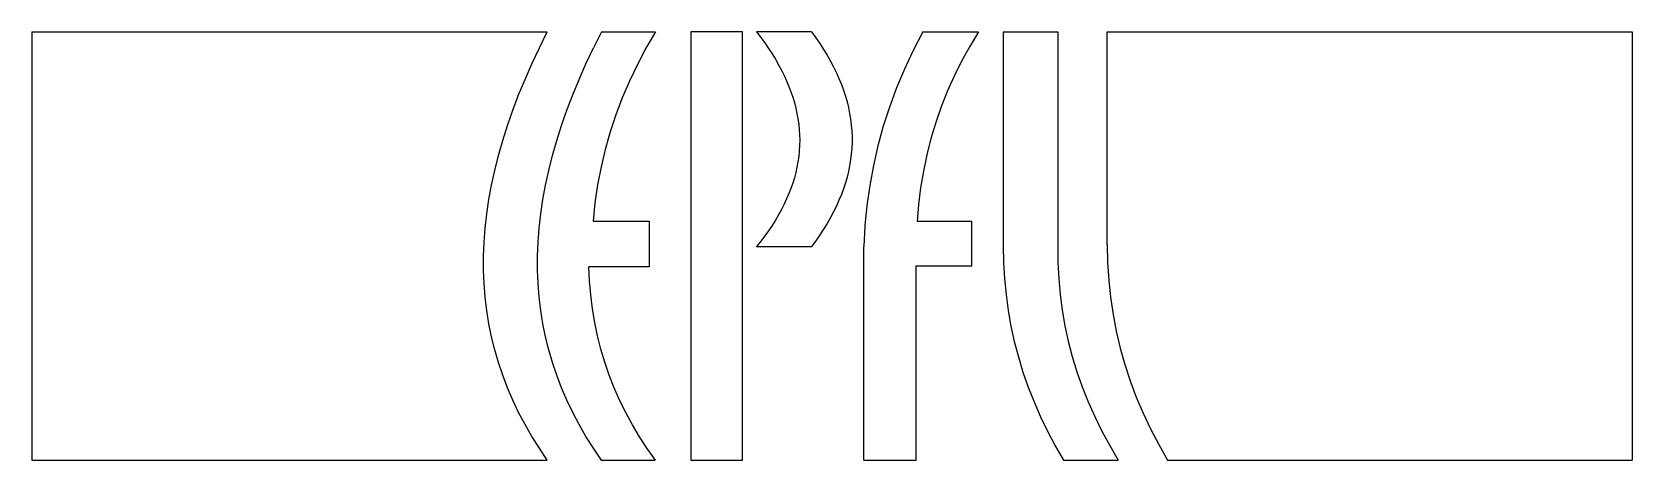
# Model space of a CAD drawing. Header units: millimetres. Extents: x 1 to 10.34, y 1 to 3.5.
import ezdxf

# ---------------------------------------------------------------- set-up
doc = ezdxf.new("R2010")
doc.units = ezdxf.units.MM
doc.linetypes.add('CENTERX2', pattern=[20.32, 12.7, -2.54, 2.54, -2.54])

msp = doc.modelspace()

# ---------------------------------------------------------------- linework, layer by layer
for p, q in [((1, 3.5), (4.0097, 3.5)), ((1, 3.5), (1, 1)), ((3.9632, 3.4069), (4.0097, 3.5)), ((4.3252, 3.5), (4.2788, 3.4069)), ((4.3252, 3.5), (4.6408, 3.5)), ((5.1505, 3.5), (4.8471, 3.5)), ((4.8471, 3.5), (4.8471, 1)), ((5.1505, 1), (5.1505, 3.5)), ((5.5523, 3.5), (5.2322, 3.5)), ((6.6724, 3.5), (6.6724, 2.2481)), ((6.6724, 3.5), (6.9907, 3.5)), ((6.9907, 3.5), (6.9907, 2.2479)), ((7.2794, 2.2566), (7.2794, 3.5)), ((7.2794, 3.5), (10.3447, 3.5)), ((10.3447, 3.5), (10.3447, 1)), ((4.288, 2.5022), (4.2767, 2.3956)), ((6.1774, 2.492), (6.1691, 2.3922)), ((4.2767, 2.3956), (4.6044, 2.3956)), ((4.6044, 2.3956), (4.6044, 2.1286)), ((5.8642, 2.3674), (5.8575, 2.2473)), ((5.2567, 2.278), (5.2322, 2.2473)), ((5.2322, 2.2473), (5.5523, 2.2473)), ((5.5772, 2.281), (5.5523, 2.2473)), ((5.8575, 1), (5.8575, 2.2473)), ((4.6044, 2.1286), (4.2524, 2.1286)), ((4.2562, 2.0457), (4.2524, 2.1286)), ((6.164, 1), (6.164, 2.1332)), ((6.9766, 1.0835), (7.0251, 1)), ((7.2942, 1.0839), (7.3436, 1)), ((7.5804, 1.0902), (7.6323, 1)), ((1, 1), (4.0097, 1)), ((4.3234, 1), (4.6389, 1)), ((4.8471, 1), (5.1505, 1)), ((7.6323, 1), (10.3447, 1))]:
    msp.add_line(p, q)
at = {"linetype": 'CENTERX2'}
for p, q in [((6.2035, 3.5), (6.5285, 3.5)), ((6.4895, 2.3922), (6.1691, 2.3922)), ((6.4895, 2.1332), (6.4895, 2.3922)), ((6.164, 2.1332), (6.4895, 2.1332)), ((5.8575, 1), (6.164, 1)), ((7.0251, 1), (7.3436, 1))]:
    msp.add_line(p, q, dxfattribs=at)
at = {"flags": 128}
for points in [[(4.6408, 3.5), (4.5859, 3.4058), (4.5354, 3.3104), (4.4892, 3.2137), (4.4474, 3.1158), (4.4099, 3.0166), (4.3768, 2.9162), (4.3481, 2.8146), (4.3237, 2.7117), (4.3037, 2.6076), (4.288, 2.5022)], [(5.2322, 3.5), (5.2567, 3.4681), (5.2799, 3.4362), (5.3019, 3.4043), (5.3226, 3.3725), (5.3421, 3.3407), (5.3604, 3.3089), (5.3773, 3.2771), (5.393, 3.2454), (5.4075, 3.2138), (5.4207, 3.1821), (5.4326, 3.1505), (5.4433, 3.1189), (5.4527, 3.0874), (5.4609, 3.0558), (5.4678, 3.0243), (5.4735, 2.9929), (5.4779, 2.9615), (5.481, 2.9301), (5.4829, 2.8987), (5.4835, 2.8674), (5.4829, 2.8361), (5.481, 2.8048), (5.4779, 2.7736), (5.4735, 2.7424), (5.4678, 2.7112), (5.4609, 2.68), (5.4527, 2.6489), (5.4433, 2.6178), (5.4326, 2.5868), (5.4207, 2.5558), (5.4075, 2.5248), (5.393, 2.4938), (5.3773, 2.4629), (5.3604, 2.432), (5.3421, 2.4012), (5.3226, 2.3703), (5.3019, 2.3395), (5.2799, 2.3088), (5.2567, 2.278)], [(5.5523, 3.5), (5.5772, 3.4659), (5.6008, 3.4319), (5.6229, 3.3979), (5.6437, 3.3638), (5.6631, 3.3298), (5.6811, 3.2958), (5.6978, 3.2618), (5.713, 3.2279), (5.7269, 3.1939), (5.7393, 3.1599), (5.7504, 3.126), (5.7601, 3.0921), (5.7684, 3.0581), (5.7754, 3.0242), (5.7809, 2.9903), (5.7851, 2.9564), (5.7878, 2.9226), (5.7892, 2.8887), (5.7892, 2.8548), (5.7878, 2.821), (5.7851, 2.7872), (5.7809, 2.7533), (5.7754, 2.7195), (5.7684, 2.6857), (5.7601, 2.6519), (5.7504, 2.6182), (5.7393, 2.5844), (5.7269, 2.5506), (5.713, 2.5169), (5.6978, 2.4832), (5.6811, 2.4494), (5.6631, 2.4157), (5.6437, 2.382), (5.6229, 2.3483), (5.6008, 2.3147), (5.5772, 2.281)], [(6.2035, 3.5), (6.1473, 3.3923), (6.0961, 3.2833), (6.0498, 3.1731), (6.0085, 3.0617), (5.972, 2.9491), (5.9406, 2.8352), (5.9141, 2.7201), (5.8925, 2.6037), (5.8759, 2.4862), (5.8642, 2.3674)], [(6.5285, 3.5), (6.477, 3.4151), (6.4293, 3.3289), (6.3856, 3.2414), (6.3458, 3.1524), (6.31, 3.0622), (6.2781, 2.9705), (6.2501, 2.8775), (6.226, 2.7832), (6.2059, 2.6875), (6.1897, 2.5904), (6.1774, 2.492)], [(4.0097, 1), (3.9632, 1.0682), (3.9198, 1.1372), (3.8795, 1.207), (3.8423, 1.2777), (3.8082, 1.3491), (3.7772, 1.4215), (3.7494, 1.4946), (3.7246, 1.5686), (3.7029, 1.6434), (3.6843, 1.7191), (3.6688, 1.7956), (3.6564, 1.8729), (3.6471, 1.951), (3.6409, 2.03), (3.6378, 2.1098), (3.6378, 2.1905), (3.6409, 2.272), (3.6471, 2.3543), (3.6564, 2.4374), (3.6688, 2.5214), (3.6843, 2.6062), (3.7029, 2.6918), (3.7246, 2.7783), (3.7494, 2.8656), (3.7772, 2.9537), (3.8082, 3.0427), (3.8423, 3.1325), (3.8795, 3.2231), (3.9198, 3.3146), (3.9632, 3.4069)], [(4.3252, 1), (4.2788, 1.0682), (4.2354, 1.1372), (4.1951, 1.207), (4.1579, 1.2777), (4.1238, 1.3491), (4.0928, 1.4215), (4.0649, 1.4946), (4.0401, 1.5686), (4.0184, 1.6434), (3.9998, 1.7191), (3.9843, 1.7956), (3.9719, 1.8729), (3.9626, 1.951), (3.9564, 2.03), (3.9533, 2.1098), (3.9533, 2.1905), (3.9564, 2.272), (3.9626, 2.3543), (3.9719, 2.4374), (3.9843, 2.5214), (3.9998, 2.6062), (4.0184, 2.6918), (4.0401, 2.7783), (4.0649, 2.8656), (4.0928, 2.9537), (4.1238, 3.0427), (4.1579, 3.1325), (4.1951, 3.2231), (4.2354, 3.3146), (4.2788, 3.4069)], [(6.6724, 2.2481), (6.6742, 2.1533), (6.6796, 2.0593), (6.6886, 1.9663), (6.7012, 1.8741), (6.7174, 1.7827), (6.7372, 1.6923), (6.7606, 1.6027), (6.7876, 1.514), (6.8182, 1.4261), (6.8524, 1.3391), (6.8902, 1.253), (6.9316, 1.1678), (6.9766, 1.0835)], [(6.9907, 2.2479), (6.9917, 2.1535), (6.9964, 2.0599), (7.0048, 1.9671), (7.017, 1.8752), (7.0329, 1.784), (7.0525, 1.6936), (7.0759, 1.6041), (7.103, 1.5154), (7.1337, 1.4275), (7.1683, 1.3403), (7.2065, 1.254), (7.2485, 1.1685), (7.2942, 1.0839)], [(7.2794, 2.2566), (7.2818, 2.1535), (7.2883, 2.0514), (7.2989, 1.9504), (7.3137, 1.8506), (7.3326, 1.7517), (7.3556, 1.654), (7.3827, 1.5573), (7.414, 1.4618), (7.4494, 1.3673), (7.4889, 1.2738), (7.5326, 1.1815), (7.5804, 1.0902)], [(4.6408, 1), (4.5927, 1.0675), (4.5479, 1.1362), (4.5062, 1.2059), (4.4676, 1.2768), (4.4322, 1.3487), (4.4, 1.4218), (4.371, 1.4959), (4.3451, 1.5711), (4.3224, 1.6475), (4.3028, 1.7249), (4.2864, 1.8035), (4.2732, 1.8831), (4.2631, 1.9639), (4.2562, 2.0457)]]:
    msp.add_lwpolyline(points, dxfattribs=at)

doc.saveas('drawing.dxf')
